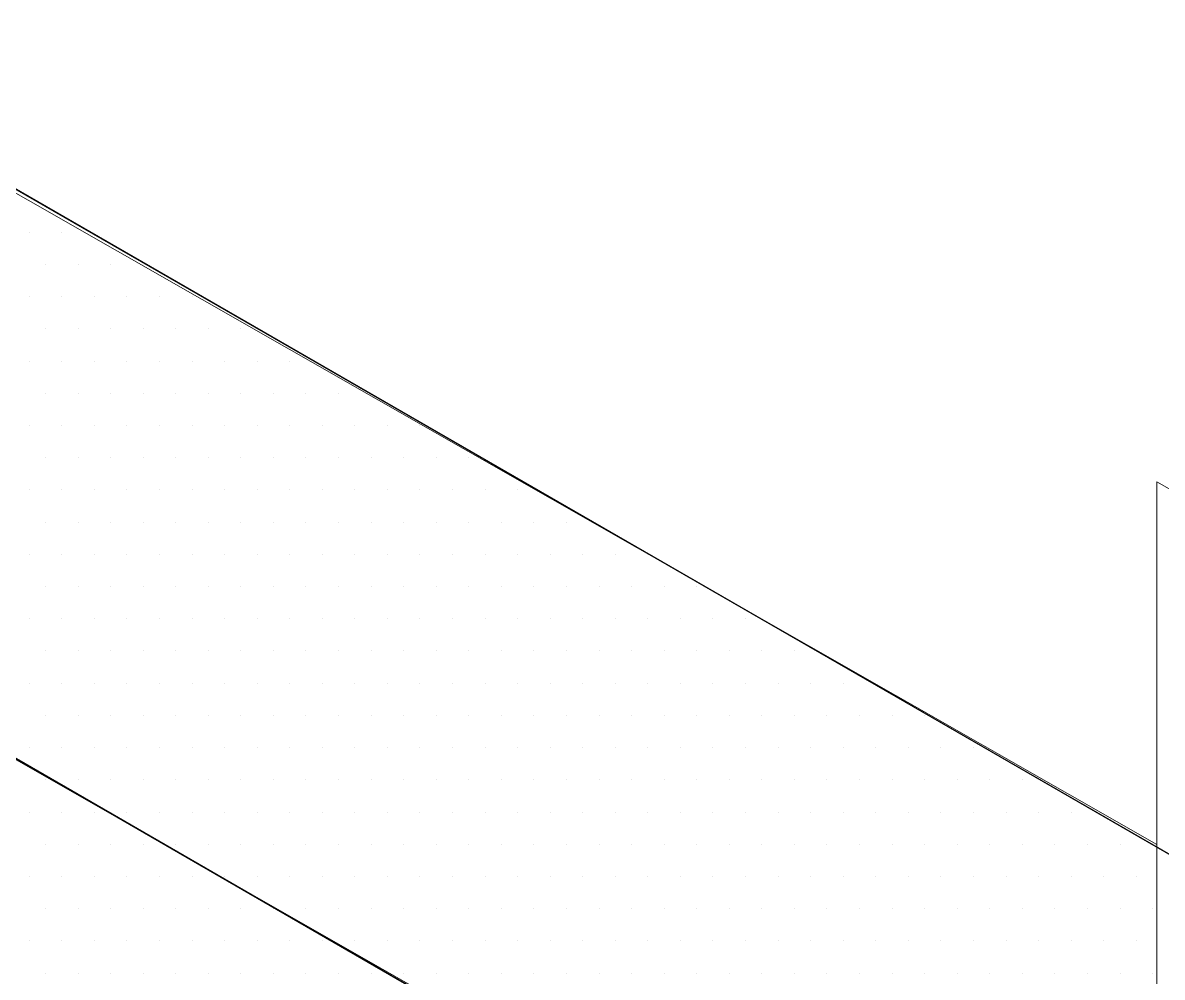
# Model space of a CAD drawing. Header units: inches. Extents: x -17.6 to 82.3, y -15.1 to 23.2.
# Drawn here: x 1.652 to 2.311, y 10.15 to 10.702 of the extents above; entities that cross this region are included whole.
import ezdxf

# ---------------------------------------------------------------- set-up
doc = ezdxf.new("R2010")
doc.units = ezdxf.units.IN
doc.header["$MEASUREMENT"] = 0
for name, color, linetype, lineweight in [('.ATI-HATCH', 7, 'Continuous', 0), ('G-ANNO-TTLB', 7, 'Continuous', 0), ('TYVEK', 7, 'Continuous', 0)]:
    doc.layers.add(name, color=color, linetype=linetype, lineweight=lineweight)

# ---------------------------------------------------------------- blocks, each defined once
blk = doc.blocks.new('Block_359')
at = {"layer": '.ATI-HATCH'}
for points, knots in [([(-0.38694, 11.43875), (-0.38694, 11.43875), (-0.38847, 11.43958), (-0.38847, 11.43958), (-0.38847, 11.43958), (-0.38694, 11.44042), (-0.38694, 11.44042), (-0.38694, 11.44042), (-0.38694, 11.83125), (-0.38694, 11.83125), (-0.38694, 11.83125), (-0.38764, 11.83097), (-0.38764, 11.83097), (-0.38764, 11.83097), (-0.38764, 11.83167), (-0.38764, 11.83167), (-0.38764, 11.83167), (-0.59625, 11.95083), (-0.59625, 11.95083), (-0.59625, 11.95083), (-0.59625, 11.34875), (-0.59625, 11.34875), (-0.59625, 11.34875), (-0.47069, 11.13361), (-0.47069, 11.13361), (-0.47069, 11.13361), (2.17, 9.62333), (2.17, 9.62333), (2.17, 9.62333), (2.54681, 9.83847), (2.54681, 9.83847), (2.54681, 9.83847), (2.54681, 10.29986), (2.54681, 10.29986), (2.54681, 10.29986), (2.30764, 10.43653), (2.30764, 10.43653), (2.30764, 10.43653), (2.30764, 10.22667), (2.30764, 10.22667), (2.30764, 10.22667), (2.30778, 9.89847), (2.30778, 9.89847), (2.30778, 9.89847), (-0.38694, 11.43875), (-0.38694, 11.43875)], [0, 0, 0, 0, 1, 1, 1, 2, 2, 2, 3, 3, 3, 4, 4, 4, 5, 5, 5, 6, 6, 6, 7, 7, 7, 8, 8, 8, 9, 9, 9, 10, 10, 10, 11, 11, 11, 12, 12, 12, 13, 13, 13, 14, 14, 14, 15, 15, 15, 15]), ([(2.30764, 10.22667), (2.30764, 10.22667), (-0.10097, 11.60208), (-0.10097, 11.60208), (-0.10097, 11.60208), (-0.38694, 11.44042), (-0.38694, 11.44042), (-0.38694, 11.44042), (-0.38694, 11.43875), (-0.38694, 11.43875), (-0.38694, 11.43875), (2.30778, 9.89847), (2.30778, 9.89847), (2.30778, 9.89847), (2.30764, 10.22667), (2.30764, 10.22667)], [0, 0, 0, 0, 1, 1, 1, 2, 2, 2, 3, 3, 3, 4, 4, 4, 5, 5, 5, 5])]:
    blk.add_open_spline(points, degree=3, knots=knots, dxfattribs=at)
at = {"layer": '.ATI-HATCH', "color": 8, "lineweight": 0, "true_color": 0x808080}
for points in [[(1.65546, 10.58087), (1.65546, 10.58087), (1.65546, 10.58087), (1.65546, 10.58087)], [(1.6743, 10.58087), (1.6743, 10.58087), (1.6743, 10.58087), (1.6743, 10.58087)], [(1.66488, 10.56223), (1.66488, 10.56223), (1.66488, 10.56223), (1.66488, 10.56223)], [(1.68371, 10.56223), (1.68371, 10.56223), (1.68371, 10.56223), (1.68371, 10.56223)], [(1.70254, 10.56223), (1.70254, 10.56223), (1.70254, 10.56223), (1.70254, 10.56223)], [(1.65546, 10.54359), (1.65546, 10.54359), (1.65546, 10.54359), (1.65546, 10.54359)], [(1.6743, 10.54359), (1.6743, 10.54359), (1.6743, 10.54359), (1.6743, 10.54359)], [(1.69313, 10.54359), (1.69313, 10.54359), (1.69313, 10.54359), (1.69313, 10.54359)], [(1.71196, 10.54359), (1.71196, 10.54359), (1.71196, 10.54359), (1.71196, 10.54359)], [(1.73079, 10.54359), (1.73079, 10.54359), (1.73079, 10.54359), (1.73079, 10.54359)], [(1.74963, 10.54359), (1.74963, 10.54359), (1.74963, 10.54359), (1.74963, 10.54359)], [(1.66488, 10.52496), (1.66488, 10.52496), (1.66488, 10.52496), (1.66488, 10.52496)], [(1.68371, 10.52496), (1.68371, 10.52496), (1.68371, 10.52496), (1.68371, 10.52496)], [(1.70254, 10.52496), (1.70254, 10.52496), (1.70254, 10.52496), (1.70254, 10.52496)], [(1.72138, 10.52496), (1.72138, 10.52496), (1.72138, 10.52496), (1.72138, 10.52496)], [(1.74021, 10.52496), (1.74021, 10.52496), (1.74021, 10.52496), (1.74021, 10.52496)], [(1.75904, 10.52496), (1.75904, 10.52496), (1.75904, 10.52496), (1.75904, 10.52496)], [(1.77788, 10.52496), (1.77788, 10.52496), (1.77788, 10.52496), (1.77788, 10.52496)], [(1.65546, 10.50632), (1.65546, 10.50632), (1.65546, 10.50632), (1.65546, 10.50632)], [(1.6743, 10.50632), (1.6743, 10.50632), (1.6743, 10.50632), (1.6743, 10.50632)], [(1.69313, 10.50632), (1.69313, 10.50632), (1.69313, 10.50632), (1.69313, 10.50632)], [(1.71196, 10.50632), (1.71196, 10.50632), (1.71196, 10.50632), (1.71196, 10.50632)], [(1.73079, 10.50632), (1.73079, 10.50632), (1.73079, 10.50632), (1.73079, 10.50632)], [(1.74963, 10.50632), (1.74963, 10.50632), (1.74963, 10.50632), (1.74963, 10.50632)], [(1.76846, 10.50632), (1.76846, 10.50632), (1.76846, 10.50632), (1.76846, 10.50632)], [(1.78729, 10.50632), (1.78729, 10.50632), (1.78729, 10.50632), (1.78729, 10.50632)], [(1.80613, 10.50632), (1.80613, 10.50632), (1.80613, 10.50632), (1.80613, 10.50632)], [(1.66488, 10.48768), (1.66488, 10.48768), (1.66488, 10.48768), (1.66488, 10.48768)], [(1.68371, 10.48768), (1.68371, 10.48768), (1.68371, 10.48768), (1.68371, 10.48768)], [(1.70254, 10.48768), (1.70254, 10.48768), (1.70254, 10.48768), (1.70254, 10.48768)], [(1.72138, 10.48768), (1.72138, 10.48768), (1.72138, 10.48768), (1.72138, 10.48768)], [(1.74021, 10.48768), (1.74021, 10.48768), (1.74021, 10.48768), (1.74021, 10.48768)], [(1.75904, 10.48768), (1.75904, 10.48768), (1.75904, 10.48768), (1.75904, 10.48768)], [(1.77788, 10.48768), (1.77788, 10.48768), (1.77788, 10.48768), (1.77788, 10.48768)], [(1.79671, 10.48768), (1.79671, 10.48768), (1.79671, 10.48768), (1.79671, 10.48768)], [(1.81554, 10.48768), (1.81554, 10.48768), (1.81554, 10.48768), (1.81554, 10.48768)], [(1.83438, 10.48768), (1.83438, 10.48768), (1.83438, 10.48768), (1.83438, 10.48768)], [(1.65546, 10.46904), (1.65546, 10.46904), (1.65546, 10.46904), (1.65546, 10.46904)], [(1.6743, 10.46904), (1.6743, 10.46904), (1.6743, 10.46904), (1.6743, 10.46904)], [(1.69313, 10.46904), (1.69313, 10.46904), (1.69313, 10.46904), (1.69313, 10.46904)], [(1.71196, 10.46904), (1.71196, 10.46904), (1.71196, 10.46904), (1.71196, 10.46904)], [(1.73079, 10.46904), (1.73079, 10.46904), (1.73079, 10.46904), (1.73079, 10.46904)], [(1.74963, 10.46904), (1.74963, 10.46904), (1.74963, 10.46904), (1.74963, 10.46904)], [(1.76846, 10.46904), (1.76846, 10.46904), (1.76846, 10.46904), (1.76846, 10.46904)], [(1.78729, 10.46904), (1.78729, 10.46904), (1.78729, 10.46904), (1.78729, 10.46904)], [(1.80613, 10.46904), (1.80613, 10.46904), (1.80613, 10.46904), (1.80613, 10.46904)], [(1.82496, 10.46904), (1.82496, 10.46904), (1.82496, 10.46904), (1.82496, 10.46904)], [(1.84379, 10.46904), (1.84379, 10.46904), (1.84379, 10.46904), (1.84379, 10.46904)], [(1.86262, 10.46904), (1.86262, 10.46904), (1.86262, 10.46904), (1.86262, 10.46904)], [(1.88146, 10.46904), (1.88146, 10.46904), (1.88146, 10.46904), (1.88146, 10.46904)], [(1.66488, 10.45041), (1.66488, 10.45041), (1.66488, 10.45041), (1.66488, 10.45041)], [(1.68371, 10.45041), (1.68371, 10.45041), (1.68371, 10.45041), (1.68371, 10.45041)], [(1.70254, 10.45041), (1.70254, 10.45041), (1.70254, 10.45041), (1.70254, 10.45041)], [(1.72138, 10.45041), (1.72138, 10.45041), (1.72138, 10.45041), (1.72138, 10.45041)], [(1.74021, 10.45041), (1.74021, 10.45041), (1.74021, 10.45041), (1.74021, 10.45041)], [(1.75904, 10.45041), (1.75904, 10.45041), (1.75904, 10.45041), (1.75904, 10.45041)], [(1.77788, 10.45041), (1.77788, 10.45041), (1.77788, 10.45041), (1.77788, 10.45041)], [(1.79671, 10.45041), (1.79671, 10.45041), (1.79671, 10.45041), (1.79671, 10.45041)], [(1.81554, 10.45041), (1.81554, 10.45041), (1.81554, 10.45041), (1.81554, 10.45041)], [(1.83438, 10.45041), (1.83438, 10.45041), (1.83438, 10.45041), (1.83438, 10.45041)], [(1.85321, 10.45041), (1.85321, 10.45041), (1.85321, 10.45041), (1.85321, 10.45041)], [(1.87204, 10.45041), (1.87204, 10.45041), (1.87204, 10.45041), (1.87204, 10.45041)], [(1.89087, 10.45041), (1.89087, 10.45041), (1.89087, 10.45041), (1.89087, 10.45041)], [(1.90971, 10.45041), (1.90971, 10.45041), (1.90971, 10.45041), (1.90971, 10.45041)], [(1.65546, 10.43177), (1.65546, 10.43177), (1.65546, 10.43177), (1.65546, 10.43177)], [(1.6743, 10.43177), (1.6743, 10.43177), (1.6743, 10.43177), (1.6743, 10.43177)], [(1.69313, 10.43177), (1.69313, 10.43177), (1.69313, 10.43177), (1.69313, 10.43177)], [(1.71196, 10.43177), (1.71196, 10.43177), (1.71196, 10.43177), (1.71196, 10.43177)], [(1.73079, 10.43177), (1.73079, 10.43177), (1.73079, 10.43177), (1.73079, 10.43177)], [(1.74963, 10.43177), (1.74963, 10.43177), (1.74963, 10.43177), (1.74963, 10.43177)], [(1.76846, 10.43177), (1.76846, 10.43177), (1.76846, 10.43177), (1.76846, 10.43177)], [(1.78729, 10.43177), (1.78729, 10.43177), (1.78729, 10.43177), (1.78729, 10.43177)], [(1.80613, 10.43177), (1.80613, 10.43177), (1.80613, 10.43177), (1.80613, 10.43177)], [(1.82496, 10.43177), (1.82496, 10.43177), (1.82496, 10.43177), (1.82496, 10.43177)], [(1.84379, 10.43177), (1.84379, 10.43177), (1.84379, 10.43177), (1.84379, 10.43177)], [(1.86262, 10.43177), (1.86262, 10.43177), (1.86262, 10.43177), (1.86262, 10.43177)], [(1.88146, 10.43177), (1.88146, 10.43177), (1.88146, 10.43177), (1.88146, 10.43177)], [(1.90029, 10.43177), (1.90029, 10.43177), (1.90029, 10.43177), (1.90029, 10.43177)], [(1.91912, 10.43177), (1.91912, 10.43177), (1.91912, 10.43177), (1.91912, 10.43177)], [(1.93796, 10.43177), (1.93796, 10.43177), (1.93796, 10.43177), (1.93796, 10.43177)], [(1.66488, 10.41313), (1.66488, 10.41313), (1.66488, 10.41313), (1.66488, 10.41313)], [(1.68371, 10.41313), (1.68371, 10.41313), (1.68371, 10.41313), (1.68371, 10.41313)], [(1.70254, 10.41313), (1.70254, 10.41313), (1.70254, 10.41313), (1.70254, 10.41313)], [(1.72138, 10.41313), (1.72138, 10.41313), (1.72138, 10.41313), (1.72138, 10.41313)], [(1.74021, 10.41313), (1.74021, 10.41313), (1.74021, 10.41313), (1.74021, 10.41313)], [(1.75904, 10.41313), (1.75904, 10.41313), (1.75904, 10.41313), (1.75904, 10.41313)], [(1.77788, 10.41313), (1.77788, 10.41313), (1.77788, 10.41313), (1.77788, 10.41313)], [(1.79671, 10.41313), (1.79671, 10.41313), (1.79671, 10.41313), (1.79671, 10.41313)], [(1.81554, 10.41313), (1.81554, 10.41313), (1.81554, 10.41313), (1.81554, 10.41313)], [(1.83438, 10.41313), (1.83438, 10.41313), (1.83438, 10.41313), (1.83438, 10.41313)], [(1.85321, 10.41313), (1.85321, 10.41313), (1.85321, 10.41313), (1.85321, 10.41313)], [(1.87204, 10.41313), (1.87204, 10.41313), (1.87204, 10.41313), (1.87204, 10.41313)], [(1.89087, 10.41313), (1.89087, 10.41313), (1.89087, 10.41313), (1.89087, 10.41313)], [(1.90971, 10.41313), (1.90971, 10.41313), (1.90971, 10.41313), (1.90971, 10.41313)], [(1.92854, 10.41313), (1.92854, 10.41313), (1.92854, 10.41313), (1.92854, 10.41313)], [(1.94737, 10.41313), (1.94737, 10.41313), (1.94737, 10.41313), (1.94737, 10.41313)], [(1.96621, 10.41313), (1.96621, 10.41313), (1.96621, 10.41313), (1.96621, 10.41313)], [(1.65546, 10.39449), (1.65546, 10.39449), (1.65546, 10.39449), (1.65546, 10.39449)], [(1.6743, 10.39449), (1.6743, 10.39449), (1.6743, 10.39449), (1.6743, 10.39449)], [(1.69313, 10.39449), (1.69313, 10.39449), (1.69313, 10.39449), (1.69313, 10.39449)], [(1.71196, 10.39449), (1.71196, 10.39449), (1.71196, 10.39449), (1.71196, 10.39449)], [(1.73079, 10.39449), (1.73079, 10.39449), (1.73079, 10.39449), (1.73079, 10.39449)], [(1.74963, 10.39449), (1.74963, 10.39449), (1.74963, 10.39449), (1.74963, 10.39449)], [(1.76846, 10.39449), (1.76846, 10.39449), (1.76846, 10.39449), (1.76846, 10.39449)], [(1.78729, 10.39449), (1.78729, 10.39449), (1.78729, 10.39449), (1.78729, 10.39449)], [(1.80613, 10.39449), (1.80613, 10.39449), (1.80613, 10.39449), (1.80613, 10.39449)], [(1.82496, 10.39449), (1.82496, 10.39449), (1.82496, 10.39449), (1.82496, 10.39449)], [(1.84379, 10.39449), (1.84379, 10.39449), (1.84379, 10.39449), (1.84379, 10.39449)], [(1.86262, 10.39449), (1.86262, 10.39449), (1.86262, 10.39449), (1.86262, 10.39449)], [(1.88146, 10.39449), (1.88146, 10.39449), (1.88146, 10.39449), (1.88146, 10.39449)], [(1.90029, 10.39449), (1.90029, 10.39449), (1.90029, 10.39449), (1.90029, 10.39449)], [(1.91912, 10.39449), (1.91912, 10.39449), (1.91912, 10.39449), (1.91912, 10.39449)], [(1.93796, 10.39449), (1.93796, 10.39449), (1.93796, 10.39449), (1.93796, 10.39449)], [(1.95679, 10.39449), (1.95679, 10.39449), (1.95679, 10.39449), (1.95679, 10.39449)], [(1.97562, 10.39449), (1.97562, 10.39449), (1.97562, 10.39449), (1.97562, 10.39449)], [(1.99446, 10.39449), (1.99446, 10.39449), (1.99446, 10.39449), (1.99446, 10.39449)], [(2.01329, 10.39449), (2.01329, 10.39449), (2.01329, 10.39449), (2.01329, 10.39449)], [(1.66488, 10.37586), (1.66488, 10.37586), (1.66488, 10.37586), (1.66488, 10.37586)], [(1.68371, 10.37586), (1.68371, 10.37586), (1.68371, 10.37586), (1.68371, 10.37586)], [(1.70254, 10.37586), (1.70254, 10.37586), (1.70254, 10.37586), (1.70254, 10.37586)], [(1.72138, 10.37586), (1.72138, 10.37586), (1.72138, 10.37586), (1.72138, 10.37586)], [(1.74021, 10.37586), (1.74021, 10.37586), (1.74021, 10.37586), (1.74021, 10.37586)], [(1.75904, 10.37586), (1.75904, 10.37586), (1.75904, 10.37586), (1.75904, 10.37586)], [(1.77788, 10.37586), (1.77788, 10.37586), (1.77788, 10.37586), (1.77788, 10.37586)], [(1.79671, 10.37586), (1.79671, 10.37586), (1.79671, 10.37586), (1.79671, 10.37586)], [(1.81554, 10.37586), (1.81554, 10.37586), (1.81554, 10.37586), (1.81554, 10.37586)], [(1.83438, 10.37586), (1.83438, 10.37586), (1.83438, 10.37586), (1.83438, 10.37586)], [(1.85321, 10.37586), (1.85321, 10.37586), (1.85321, 10.37586), (1.85321, 10.37586)], [(1.87204, 10.37586), (1.87204, 10.37586), (1.87204, 10.37586), (1.87204, 10.37586)], [(1.89087, 10.37586), (1.89087, 10.37586), (1.89087, 10.37586), (1.89087, 10.37586)], [(1.90971, 10.37586), (1.90971, 10.37586), (1.90971, 10.37586), (1.90971, 10.37586)], [(1.92854, 10.37586), (1.92854, 10.37586), (1.92854, 10.37586), (1.92854, 10.37586)], [(1.94737, 10.37586), (1.94737, 10.37586), (1.94737, 10.37586), (1.94737, 10.37586)], [(1.96621, 10.37586), (1.96621, 10.37586), (1.96621, 10.37586), (1.96621, 10.37586)], [(1.98504, 10.37586), (1.98504, 10.37586), (1.98504, 10.37586), (1.98504, 10.37586)], [(2.00387, 10.37586), (2.00387, 10.37586), (2.00387, 10.37586), (2.00387, 10.37586)], [(2.0227, 10.37586), (2.0227, 10.37586), (2.0227, 10.37586), (2.0227, 10.37586)], [(2.04154, 10.37586), (2.04154, 10.37586), (2.04154, 10.37586), (2.04154, 10.37586)], [(1.65546, 10.35722), (1.65546, 10.35722), (1.65546, 10.35722), (1.65546, 10.35722)], [(1.6743, 10.35722), (1.6743, 10.35722), (1.6743, 10.35722), (1.6743, 10.35722)], [(1.69313, 10.35722), (1.69313, 10.35722), (1.69313, 10.35722), (1.69313, 10.35722)], [(1.71196, 10.35722), (1.71196, 10.35722), (1.71196, 10.35722), (1.71196, 10.35722)], [(1.73079, 10.35722), (1.73079, 10.35722), (1.73079, 10.35722), (1.73079, 10.35722)], [(1.74963, 10.35722), (1.74963, 10.35722), (1.74963, 10.35722), (1.74963, 10.35722)], [(1.76846, 10.35722), (1.76846, 10.35722), (1.76846, 10.35722), (1.76846, 10.35722)], [(1.78729, 10.35722), (1.78729, 10.35722), (1.78729, 10.35722), (1.78729, 10.35722)], [(1.80613, 10.35722), (1.80613, 10.35722), (1.80613, 10.35722), (1.80613, 10.35722)], [(1.82496, 10.35722), (1.82496, 10.35722), (1.82496, 10.35722), (1.82496, 10.35722)], [(1.84379, 10.35722), (1.84379, 10.35722), (1.84379, 10.35722), (1.84379, 10.35722)], [(1.86262, 10.35722), (1.86262, 10.35722), (1.86262, 10.35722), (1.86262, 10.35722)], [(1.88146, 10.35722), (1.88146, 10.35722), (1.88146, 10.35722), (1.88146, 10.35722)], [(1.90029, 10.35722), (1.90029, 10.35722), (1.90029, 10.35722), (1.90029, 10.35722)], [(1.91912, 10.35722), (1.91912, 10.35722), (1.91912, 10.35722), (1.91912, 10.35722)], [(1.93796, 10.35722), (1.93796, 10.35722), (1.93796, 10.35722), (1.93796, 10.35722)], [(1.95679, 10.35722), (1.95679, 10.35722), (1.95679, 10.35722), (1.95679, 10.35722)], [(1.97562, 10.35722), (1.97562, 10.35722), (1.97562, 10.35722), (1.97562, 10.35722)], [(1.99446, 10.35722), (1.99446, 10.35722), (1.99446, 10.35722), (1.99446, 10.35722)], [(2.01329, 10.35722), (2.01329, 10.35722), (2.01329, 10.35722), (2.01329, 10.35722)], [(2.03212, 10.35722), (2.03212, 10.35722), (2.03212, 10.35722), (2.03212, 10.35722)], [(2.05095, 10.35722), (2.05095, 10.35722), (2.05095, 10.35722), (2.05095, 10.35722)], [(2.06979, 10.35722), (2.06979, 10.35722), (2.06979, 10.35722), (2.06979, 10.35722)], [(1.66488, 10.33858), (1.66488, 10.33858), (1.66488, 10.33858), (1.66488, 10.33858)], [(1.68371, 10.33858), (1.68371, 10.33858), (1.68371, 10.33858), (1.68371, 10.33858)], [(1.70254, 10.33858), (1.70254, 10.33858), (1.70254, 10.33858), (1.70254, 10.33858)], [(1.72138, 10.33858), (1.72138, 10.33858), (1.72138, 10.33858), (1.72138, 10.33858)], [(1.74021, 10.33858), (1.74021, 10.33858), (1.74021, 10.33858), (1.74021, 10.33858)], [(1.75904, 10.33858), (1.75904, 10.33858), (1.75904, 10.33858), (1.75904, 10.33858)], [(1.77788, 10.33858), (1.77788, 10.33858), (1.77788, 10.33858), (1.77788, 10.33858)], [(1.79671, 10.33858), (1.79671, 10.33858), (1.79671, 10.33858), (1.79671, 10.33858)], [(1.81554, 10.33858), (1.81554, 10.33858), (1.81554, 10.33858), (1.81554, 10.33858)], [(1.83438, 10.33858), (1.83438, 10.33858), (1.83438, 10.33858), (1.83438, 10.33858)], [(1.85321, 10.33858), (1.85321, 10.33858), (1.85321, 10.33858), (1.85321, 10.33858)], [(1.87204, 10.33858), (1.87204, 10.33858), (1.87204, 10.33858), (1.87204, 10.33858)], [(1.89087, 10.33858), (1.89087, 10.33858), (1.89087, 10.33858), (1.89087, 10.33858)], [(1.90971, 10.33858), (1.90971, 10.33858), (1.90971, 10.33858), (1.90971, 10.33858)], [(1.92854, 10.33858), (1.92854, 10.33858), (1.92854, 10.33858), (1.92854, 10.33858)], [(1.94737, 10.33858), (1.94737, 10.33858), (1.94737, 10.33858), (1.94737, 10.33858)], [(1.96621, 10.33858), (1.96621, 10.33858), (1.96621, 10.33858), (1.96621, 10.33858)], [(1.98504, 10.33858), (1.98504, 10.33858), (1.98504, 10.33858), (1.98504, 10.33858)], [(2.00387, 10.33858), (2.00387, 10.33858), (2.00387, 10.33858), (2.00387, 10.33858)], [(2.0227, 10.33858), (2.0227, 10.33858), (2.0227, 10.33858), (2.0227, 10.33858)], [(2.04154, 10.33858), (2.04154, 10.33858), (2.04154, 10.33858), (2.04154, 10.33858)], [(2.06037, 10.33858), (2.06037, 10.33858), (2.06037, 10.33858), (2.06037, 10.33858)], [(2.0792, 10.33858), (2.0792, 10.33858), (2.0792, 10.33858), (2.0792, 10.33858)], [(2.09804, 10.33858), (2.09804, 10.33858), (2.09804, 10.33858), (2.09804, 10.33858)], [(1.65546, 10.31994), (1.65546, 10.31994), (1.65546, 10.31994), (1.65546, 10.31994)], [(1.6743, 10.31994), (1.6743, 10.31994), (1.6743, 10.31994), (1.6743, 10.31994)], [(1.69313, 10.31994), (1.69313, 10.31994), (1.69313, 10.31994), (1.69313, 10.31994)], [(1.71196, 10.31994), (1.71196, 10.31994), (1.71196, 10.31994), (1.71196, 10.31994)], [(1.73079, 10.31994), (1.73079, 10.31994), (1.73079, 10.31994), (1.73079, 10.31994)], [(1.74963, 10.31994), (1.74963, 10.31994), (1.74963, 10.31994), (1.74963, 10.31994)], [(1.76846, 10.31994), (1.76846, 10.31994), (1.76846, 10.31994), (1.76846, 10.31994)], [(1.78729, 10.31994), (1.78729, 10.31994), (1.78729, 10.31994), (1.78729, 10.31994)], [(1.80613, 10.31994), (1.80613, 10.31994), (1.80613, 10.31994), (1.80613, 10.31994)], [(1.82496, 10.31994), (1.82496, 10.31994), (1.82496, 10.31994), (1.82496, 10.31994)], [(1.84379, 10.31994), (1.84379, 10.31994), (1.84379, 10.31994), (1.84379, 10.31994)], [(1.86262, 10.31994), (1.86262, 10.31994), (1.86262, 10.31994), (1.86262, 10.31994)], [(1.88146, 10.31994), (1.88146, 10.31994), (1.88146, 10.31994), (1.88146, 10.31994)], [(1.90029, 10.31994), (1.90029, 10.31994), (1.90029, 10.31994), (1.90029, 10.31994)], [(1.91912, 10.31994), (1.91912, 10.31994), (1.91912, 10.31994), (1.91912, 10.31994)], [(1.93796, 10.31994), (1.93796, 10.31994), (1.93796, 10.31994), (1.93796, 10.31994)], [(1.95679, 10.31994), (1.95679, 10.31994), (1.95679, 10.31994), (1.95679, 10.31994)], [(1.97562, 10.31994), (1.97562, 10.31994), (1.97562, 10.31994), (1.97562, 10.31994)], [(1.99446, 10.31994), (1.99446, 10.31994), (1.99446, 10.31994), (1.99446, 10.31994)], [(2.01329, 10.31994), (2.01329, 10.31994), (2.01329, 10.31994), (2.01329, 10.31994)], [(2.03212, 10.31994), (2.03212, 10.31994), (2.03212, 10.31994), (2.03212, 10.31994)], [(2.05095, 10.31994), (2.05095, 10.31994), (2.05095, 10.31994), (2.05095, 10.31994)], [(2.06979, 10.31994), (2.06979, 10.31994), (2.06979, 10.31994), (2.06979, 10.31994)], [(2.08862, 10.31994), (2.08862, 10.31994), (2.08862, 10.31994), (2.08862, 10.31994)], [(2.10745, 10.31994), (2.10745, 10.31994), (2.10745, 10.31994), (2.10745, 10.31994)], [(2.12629, 10.31994), (2.12629, 10.31994), (2.12629, 10.31994), (2.12629, 10.31994)], [(1.66488, 10.3013), (1.66488, 10.3013), (1.66488, 10.3013), (1.66488, 10.3013)], [(1.68371, 10.3013), (1.68371, 10.3013), (1.68371, 10.3013), (1.68371, 10.3013)], [(1.70254, 10.3013), (1.70254, 10.3013), (1.70254, 10.3013), (1.70254, 10.3013)], [(1.72138, 10.3013), (1.72138, 10.3013), (1.72138, 10.3013), (1.72138, 10.3013)], [(1.74021, 10.3013), (1.74021, 10.3013), (1.74021, 10.3013), (1.74021, 10.3013)], [(1.75904, 10.3013), (1.75904, 10.3013), (1.75904, 10.3013), (1.75904, 10.3013)], [(1.77788, 10.3013), (1.77788, 10.3013), (1.77788, 10.3013), (1.77788, 10.3013)], [(1.79671, 10.3013), (1.79671, 10.3013), (1.79671, 10.3013), (1.79671, 10.3013)], [(1.81554, 10.3013), (1.81554, 10.3013), (1.81554, 10.3013), (1.81554, 10.3013)], [(1.83438, 10.3013), (1.83438, 10.3013), (1.83438, 10.3013), (1.83438, 10.3013)], [(1.85321, 10.3013), (1.85321, 10.3013), (1.85321, 10.3013), (1.85321, 10.3013)], [(1.87204, 10.3013), (1.87204, 10.3013), (1.87204, 10.3013), (1.87204, 10.3013)], [(1.89087, 10.3013), (1.89087, 10.3013), (1.89087, 10.3013), (1.89087, 10.3013)], [(1.90971, 10.3013), (1.90971, 10.3013), (1.90971, 10.3013), (1.90971, 10.3013)], [(1.92854, 10.3013), (1.92854, 10.3013), (1.92854, 10.3013), (1.92854, 10.3013)], [(1.94737, 10.3013), (1.94737, 10.3013), (1.94737, 10.3013), (1.94737, 10.3013)], [(1.96621, 10.3013), (1.96621, 10.3013), (1.96621, 10.3013), (1.96621, 10.3013)], [(1.98504, 10.3013), (1.98504, 10.3013), (1.98504, 10.3013), (1.98504, 10.3013)], [(2.00387, 10.3013), (2.00387, 10.3013), (2.00387, 10.3013), (2.00387, 10.3013)], [(2.0227, 10.3013), (2.0227, 10.3013), (2.0227, 10.3013), (2.0227, 10.3013)], [(2.04154, 10.3013), (2.04154, 10.3013), (2.04154, 10.3013), (2.04154, 10.3013)], [(2.06037, 10.3013), (2.06037, 10.3013), (2.06037, 10.3013), (2.06037, 10.3013)], [(2.0792, 10.3013), (2.0792, 10.3013), (2.0792, 10.3013), (2.0792, 10.3013)], [(2.09804, 10.3013), (2.09804, 10.3013), (2.09804, 10.3013), (2.09804, 10.3013)], [(2.11687, 10.3013), (2.11687, 10.3013), (2.11687, 10.3013), (2.11687, 10.3013)], [(2.1357, 10.3013), (2.1357, 10.3013), (2.1357, 10.3013), (2.1357, 10.3013)], [(2.15454, 10.3013), (2.15454, 10.3013), (2.15454, 10.3013), (2.15454, 10.3013)], [(2.17337, 10.3013), (2.17337, 10.3013), (2.17337, 10.3013), (2.17337, 10.3013)], [(1.65546, 10.28267), (1.65546, 10.28267), (1.65546, 10.28267), (1.65546, 10.28267)], [(1.6743, 10.28267), (1.6743, 10.28267), (1.6743, 10.28267), (1.6743, 10.28267)], [(1.69313, 10.28267), (1.69313, 10.28267), (1.69313, 10.28267), (1.69313, 10.28267)], [(1.71196, 10.28267), (1.71196, 10.28267), (1.71196, 10.28267), (1.71196, 10.28267)], [(1.73079, 10.28267), (1.73079, 10.28267), (1.73079, 10.28267), (1.73079, 10.28267)], [(1.74963, 10.28267), (1.74963, 10.28267), (1.74963, 10.28267), (1.74963, 10.28267)], [(1.76846, 10.28267), (1.76846, 10.28267), (1.76846, 10.28267), (1.76846, 10.28267)], [(1.78729, 10.28267), (1.78729, 10.28267), (1.78729, 10.28267), (1.78729, 10.28267)], [(1.80613, 10.28267), (1.80613, 10.28267), (1.80613, 10.28267), (1.80613, 10.28267)], [(1.82496, 10.28267), (1.82496, 10.28267), (1.82496, 10.28267), (1.82496, 10.28267)], [(1.84379, 10.28267), (1.84379, 10.28267), (1.84379, 10.28267), (1.84379, 10.28267)], [(1.86262, 10.28267), (1.86262, 10.28267), (1.86262, 10.28267), (1.86262, 10.28267)], [(1.88146, 10.28267), (1.88146, 10.28267), (1.88146, 10.28267), (1.88146, 10.28267)], [(1.90029, 10.28267), (1.90029, 10.28267), (1.90029, 10.28267), (1.90029, 10.28267)], [(1.91912, 10.28267), (1.91912, 10.28267), (1.91912, 10.28267), (1.91912, 10.28267)], [(1.93796, 10.28267), (1.93796, 10.28267), (1.93796, 10.28267), (1.93796, 10.28267)], [(1.95679, 10.28267), (1.95679, 10.28267), (1.95679, 10.28267), (1.95679, 10.28267)], [(1.97562, 10.28267), (1.97562, 10.28267), (1.97562, 10.28267), (1.97562, 10.28267)], [(1.99446, 10.28267), (1.99446, 10.28267), (1.99446, 10.28267), (1.99446, 10.28267)], [(2.01329, 10.28267), (2.01329, 10.28267), (2.01329, 10.28267), (2.01329, 10.28267)], [(2.03212, 10.28267), (2.03212, 10.28267), (2.03212, 10.28267), (2.03212, 10.28267)], [(2.05095, 10.28267), (2.05095, 10.28267), (2.05095, 10.28267), (2.05095, 10.28267)], [(2.06979, 10.28267), (2.06979, 10.28267), (2.06979, 10.28267), (2.06979, 10.28267)], [(2.08862, 10.28267), (2.08862, 10.28267), (2.08862, 10.28267), (2.08862, 10.28267)], [(2.10745, 10.28267), (2.10745, 10.28267), (2.10745, 10.28267), (2.10745, 10.28267)], [(2.12629, 10.28267), (2.12629, 10.28267), (2.12629, 10.28267), (2.12629, 10.28267)], [(2.14512, 10.28267), (2.14512, 10.28267), (2.14512, 10.28267), (2.14512, 10.28267)], [(2.16395, 10.28267), (2.16395, 10.28267), (2.16395, 10.28267), (2.16395, 10.28267)], [(2.18278, 10.28267), (2.18278, 10.28267), (2.18278, 10.28267), (2.18278, 10.28267)], [(2.20162, 10.28267), (2.20162, 10.28267), (2.20162, 10.28267), (2.20162, 10.28267)], [(1.66488, 10.26403), (1.66488, 10.26403), (1.66488, 10.26403), (1.66488, 10.26403)], [(1.68371, 10.26403), (1.68371, 10.26403), (1.68371, 10.26403), (1.68371, 10.26403)], [(1.70254, 10.26403), (1.70254, 10.26403), (1.70254, 10.26403), (1.70254, 10.26403)], [(1.72138, 10.26403), (1.72138, 10.26403), (1.72138, 10.26403), (1.72138, 10.26403)], [(1.74021, 10.26403), (1.74021, 10.26403), (1.74021, 10.26403), (1.74021, 10.26403)], [(1.75904, 10.26403), (1.75904, 10.26403), (1.75904, 10.26403), (1.75904, 10.26403)], [(1.77788, 10.26403), (1.77788, 10.26403), (1.77788, 10.26403), (1.77788, 10.26403)], [(1.79671, 10.26403), (1.79671, 10.26403), (1.79671, 10.26403), (1.79671, 10.26403)], [(1.81554, 10.26403), (1.81554, 10.26403), (1.81554, 10.26403), (1.81554, 10.26403)], [(1.83438, 10.26403), (1.83438, 10.26403), (1.83438, 10.26403), (1.83438, 10.26403)], [(1.85321, 10.26403), (1.85321, 10.26403), (1.85321, 10.26403), (1.85321, 10.26403)], [(1.87204, 10.26403), (1.87204, 10.26403), (1.87204, 10.26403), (1.87204, 10.26403)], [(1.89087, 10.26403), (1.89087, 10.26403), (1.89087, 10.26403), (1.89087, 10.26403)], [(1.90971, 10.26403), (1.90971, 10.26403), (1.90971, 10.26403), (1.90971, 10.26403)], [(1.92854, 10.26403), (1.92854, 10.26403), (1.92854, 10.26403), (1.92854, 10.26403)], [(1.94737, 10.26403), (1.94737, 10.26403), (1.94737, 10.26403), (1.94737, 10.26403)], [(1.96621, 10.26403), (1.96621, 10.26403), (1.96621, 10.26403), (1.96621, 10.26403)], [(1.98504, 10.26403), (1.98504, 10.26403), (1.98504, 10.26403), (1.98504, 10.26403)], [(2.00387, 10.26403), (2.00387, 10.26403), (2.00387, 10.26403), (2.00387, 10.26403)], [(2.0227, 10.26403), (2.0227, 10.26403), (2.0227, 10.26403), (2.0227, 10.26403)], [(2.04154, 10.26403), (2.04154, 10.26403), (2.04154, 10.26403), (2.04154, 10.26403)], [(2.06037, 10.26403), (2.06037, 10.26403), (2.06037, 10.26403), (2.06037, 10.26403)], [(2.0792, 10.26403), (2.0792, 10.26403), (2.0792, 10.26403), (2.0792, 10.26403)], [(2.09804, 10.26403), (2.09804, 10.26403), (2.09804, 10.26403), (2.09804, 10.26403)], [(2.11687, 10.26403), (2.11687, 10.26403), (2.11687, 10.26403), (2.11687, 10.26403)], [(2.1357, 10.26403), (2.1357, 10.26403), (2.1357, 10.26403), (2.1357, 10.26403)], [(2.15454, 10.26403), (2.15454, 10.26403), (2.15454, 10.26403), (2.15454, 10.26403)], [(2.17337, 10.26403), (2.17337, 10.26403), (2.17337, 10.26403), (2.17337, 10.26403)], [(2.1922, 10.26403), (2.1922, 10.26403), (2.1922, 10.26403), (2.1922, 10.26403)], [(2.21103, 10.26403), (2.21103, 10.26403), (2.21103, 10.26403), (2.21103, 10.26403)], [(2.22987, 10.26403), (2.22987, 10.26403), (2.22987, 10.26403), (2.22987, 10.26403)], [(1.65546, 10.24539), (1.65546, 10.24539), (1.65546, 10.24539), (1.65546, 10.24539)], [(1.6743, 10.24539), (1.6743, 10.24539), (1.6743, 10.24539), (1.6743, 10.24539)], [(1.69313, 10.24539), (1.69313, 10.24539), (1.69313, 10.24539), (1.69313, 10.24539)], [(1.71196, 10.24539), (1.71196, 10.24539), (1.71196, 10.24539), (1.71196, 10.24539)], [(1.73079, 10.24539), (1.73079, 10.24539), (1.73079, 10.24539), (1.73079, 10.24539)], [(1.74963, 10.24539), (1.74963, 10.24539), (1.74963, 10.24539), (1.74963, 10.24539)], [(1.76846, 10.24539), (1.76846, 10.24539), (1.76846, 10.24539), (1.76846, 10.24539)], [(1.78729, 10.24539), (1.78729, 10.24539), (1.78729, 10.24539), (1.78729, 10.24539)], [(1.80613, 10.24539), (1.80613, 10.24539), (1.80613, 10.24539), (1.80613, 10.24539)], [(1.82496, 10.24539), (1.82496, 10.24539), (1.82496, 10.24539), (1.82496, 10.24539)], [(1.84379, 10.24539), (1.84379, 10.24539), (1.84379, 10.24539), (1.84379, 10.24539)], [(1.86262, 10.24539), (1.86262, 10.24539), (1.86262, 10.24539), (1.86262, 10.24539)], [(1.88146, 10.24539), (1.88146, 10.24539), (1.88146, 10.24539), (1.88146, 10.24539)], [(1.90029, 10.24539), (1.90029, 10.24539), (1.90029, 10.24539), (1.90029, 10.24539)], [(1.91912, 10.24539), (1.91912, 10.24539), (1.91912, 10.24539), (1.91912, 10.24539)], [(1.93796, 10.24539), (1.93796, 10.24539), (1.93796, 10.24539), (1.93796, 10.24539)], [(1.95679, 10.24539), (1.95679, 10.24539), (1.95679, 10.24539), (1.95679, 10.24539)], [(1.97562, 10.24539), (1.97562, 10.24539), (1.97562, 10.24539), (1.97562, 10.24539)], [(1.99446, 10.24539), (1.99446, 10.24539), (1.99446, 10.24539), (1.99446, 10.24539)], [(2.01329, 10.24539), (2.01329, 10.24539), (2.01329, 10.24539), (2.01329, 10.24539)], [(2.03212, 10.24539), (2.03212, 10.24539), (2.03212, 10.24539), (2.03212, 10.24539)], [(2.05095, 10.24539), (2.05095, 10.24539), (2.05095, 10.24539), (2.05095, 10.24539)], [(2.06979, 10.24539), (2.06979, 10.24539), (2.06979, 10.24539), (2.06979, 10.24539)], [(2.08862, 10.24539), (2.08862, 10.24539), (2.08862, 10.24539), (2.08862, 10.24539)], [(2.10745, 10.24539), (2.10745, 10.24539), (2.10745, 10.24539), (2.10745, 10.24539)], [(2.12629, 10.24539), (2.12629, 10.24539), (2.12629, 10.24539), (2.12629, 10.24539)], [(2.14512, 10.24539), (2.14512, 10.24539), (2.14512, 10.24539), (2.14512, 10.24539)], [(2.16395, 10.24539), (2.16395, 10.24539), (2.16395, 10.24539), (2.16395, 10.24539)], [(2.18278, 10.24539), (2.18278, 10.24539), (2.18278, 10.24539), (2.18278, 10.24539)], [(2.20162, 10.24539), (2.20162, 10.24539), (2.20162, 10.24539), (2.20162, 10.24539)], [(2.22045, 10.24539), (2.22045, 10.24539), (2.22045, 10.24539), (2.22045, 10.24539)], [(2.23928, 10.24539), (2.23928, 10.24539), (2.23928, 10.24539), (2.23928, 10.24539)], [(2.25812, 10.24539), (2.25812, 10.24539), (2.25812, 10.24539), (2.25812, 10.24539)], [(1.66488, 10.22675), (1.66488, 10.22675), (1.66488, 10.22675), (1.66488, 10.22675)], [(1.68371, 10.22675), (1.68371, 10.22675), (1.68371, 10.22675), (1.68371, 10.22675)], [(1.70254, 10.22675), (1.70254, 10.22675), (1.70254, 10.22675), (1.70254, 10.22675)], [(1.72138, 10.22675), (1.72138, 10.22675), (1.72138, 10.22675), (1.72138, 10.22675)], [(1.74021, 10.22675), (1.74021, 10.22675), (1.74021, 10.22675), (1.74021, 10.22675)], [(1.75904, 10.22675), (1.75904, 10.22675), (1.75904, 10.22675), (1.75904, 10.22675)], [(1.77788, 10.22675), (1.77788, 10.22675), (1.77788, 10.22675), (1.77788, 10.22675)], [(1.79671, 10.22675), (1.79671, 10.22675), (1.79671, 10.22675), (1.79671, 10.22675)], [(1.81554, 10.22675), (1.81554, 10.22675), (1.81554, 10.22675), (1.81554, 10.22675)], [(1.83438, 10.22675), (1.83438, 10.22675), (1.83438, 10.22675), (1.83438, 10.22675)], [(1.85321, 10.22675), (1.85321, 10.22675), (1.85321, 10.22675), (1.85321, 10.22675)], [(1.87204, 10.22675), (1.87204, 10.22675), (1.87204, 10.22675), (1.87204, 10.22675)], [(1.89087, 10.22675), (1.89087, 10.22675), (1.89087, 10.22675), (1.89087, 10.22675)], [(1.90971, 10.22675), (1.90971, 10.22675), (1.90971, 10.22675), (1.90971, 10.22675)], [(1.92854, 10.22675), (1.92854, 10.22675), (1.92854, 10.22675), (1.92854, 10.22675)], [(1.94737, 10.22675), (1.94737, 10.22675), (1.94737, 10.22675), (1.94737, 10.22675)], [(1.96621, 10.22675), (1.96621, 10.22675), (1.96621, 10.22675), (1.96621, 10.22675)], [(1.98504, 10.22675), (1.98504, 10.22675), (1.98504, 10.22675), (1.98504, 10.22675)], [(2.00387, 10.22675), (2.00387, 10.22675), (2.00387, 10.22675), (2.00387, 10.22675)], [(2.0227, 10.22675), (2.0227, 10.22675), (2.0227, 10.22675), (2.0227, 10.22675)], [(2.04154, 10.22675), (2.04154, 10.22675), (2.04154, 10.22675), (2.04154, 10.22675)], [(2.06037, 10.22675), (2.06037, 10.22675), (2.06037, 10.22675), (2.06037, 10.22675)], [(2.0792, 10.22675), (2.0792, 10.22675), (2.0792, 10.22675), (2.0792, 10.22675)], [(2.09804, 10.22675), (2.09804, 10.22675), (2.09804, 10.22675), (2.09804, 10.22675)], [(2.11687, 10.22675), (2.11687, 10.22675), (2.11687, 10.22675), (2.11687, 10.22675)], [(2.1357, 10.22675), (2.1357, 10.22675), (2.1357, 10.22675), (2.1357, 10.22675)], [(2.15454, 10.22675), (2.15454, 10.22675), (2.15454, 10.22675), (2.15454, 10.22675)], [(2.17337, 10.22675), (2.17337, 10.22675), (2.17337, 10.22675), (2.17337, 10.22675)], [(2.1922, 10.22675), (2.1922, 10.22675), (2.1922, 10.22675), (2.1922, 10.22675)], [(2.21103, 10.22675), (2.21103, 10.22675), (2.21103, 10.22675), (2.21103, 10.22675)], [(2.22987, 10.22675), (2.22987, 10.22675), (2.22987, 10.22675), (2.22987, 10.22675)], [(2.2487, 10.22675), (2.2487, 10.22675), (2.2487, 10.22675), (2.2487, 10.22675)], [(2.26753, 10.22675), (2.26753, 10.22675), (2.26753, 10.22675), (2.26753, 10.22675)], [(2.28637, 10.22675), (2.28637, 10.22675), (2.28637, 10.22675), (2.28637, 10.22675)], [(2.3052, 10.22675), (2.3052, 10.22675), (2.3052, 10.22675), (2.3052, 10.22675)], [(1.65546, 10.20812), (1.65546, 10.20812), (1.65546, 10.20812), (1.65546, 10.20812)], [(1.6743, 10.20812), (1.6743, 10.20812), (1.6743, 10.20812), (1.6743, 10.20812)], [(1.69313, 10.20812), (1.69313, 10.20812), (1.69313, 10.20812), (1.69313, 10.20812)], [(1.71196, 10.20812), (1.71196, 10.20812), (1.71196, 10.20812), (1.71196, 10.20812)], [(1.73079, 10.20812), (1.73079, 10.20812), (1.73079, 10.20812), (1.73079, 10.20812)], [(1.74963, 10.20812), (1.74963, 10.20812), (1.74963, 10.20812), (1.74963, 10.20812)], [(1.76846, 10.20812), (1.76846, 10.20812), (1.76846, 10.20812), (1.76846, 10.20812)], [(1.78729, 10.20812), (1.78729, 10.20812), (1.78729, 10.20812), (1.78729, 10.20812)], [(1.80613, 10.20812), (1.80613, 10.20812), (1.80613, 10.20812), (1.80613, 10.20812)], [(1.82496, 10.20812), (1.82496, 10.20812), (1.82496, 10.20812), (1.82496, 10.20812)], [(1.84379, 10.20812), (1.84379, 10.20812), (1.84379, 10.20812), (1.84379, 10.20812)], [(1.86262, 10.20812), (1.86262, 10.20812), (1.86262, 10.20812), (1.86262, 10.20812)], [(1.88146, 10.20812), (1.88146, 10.20812), (1.88146, 10.20812), (1.88146, 10.20812)], [(1.90029, 10.20812), (1.90029, 10.20812), (1.90029, 10.20812), (1.90029, 10.20812)], [(1.91912, 10.20812), (1.91912, 10.20812), (1.91912, 10.20812), (1.91912, 10.20812)], [(1.93796, 10.20812), (1.93796, 10.20812), (1.93796, 10.20812), (1.93796, 10.20812)], [(1.95679, 10.20812), (1.95679, 10.20812), (1.95679, 10.20812), (1.95679, 10.20812)], [(1.97562, 10.20812), (1.97562, 10.20812), (1.97562, 10.20812), (1.97562, 10.20812)], [(1.99446, 10.20812), (1.99446, 10.20812), (1.99446, 10.20812), (1.99446, 10.20812)], [(2.01329, 10.20812), (2.01329, 10.20812), (2.01329, 10.20812), (2.01329, 10.20812)], [(2.03212, 10.20812), (2.03212, 10.20812), (2.03212, 10.20812), (2.03212, 10.20812)], [(2.05095, 10.20812), (2.05095, 10.20812), (2.05095, 10.20812), (2.05095, 10.20812)], [(2.06979, 10.20812), (2.06979, 10.20812), (2.06979, 10.20812), (2.06979, 10.20812)], [(2.08862, 10.20812), (2.08862, 10.20812), (2.08862, 10.20812), (2.08862, 10.20812)], [(2.10745, 10.20812), (2.10745, 10.20812), (2.10745, 10.20812), (2.10745, 10.20812)], [(2.12629, 10.20812), (2.12629, 10.20812), (2.12629, 10.20812), (2.12629, 10.20812)], [(2.14512, 10.20812), (2.14512, 10.20812), (2.14512, 10.20812), (2.14512, 10.20812)], [(2.16395, 10.20812), (2.16395, 10.20812), (2.16395, 10.20812), (2.16395, 10.20812)], [(2.18278, 10.20812), (2.18278, 10.20812), (2.18278, 10.20812), (2.18278, 10.20812)], [(2.20162, 10.20812), (2.20162, 10.20812), (2.20162, 10.20812), (2.20162, 10.20812)], [(2.22045, 10.20812), (2.22045, 10.20812), (2.22045, 10.20812), (2.22045, 10.20812)], [(2.23928, 10.20812), (2.23928, 10.20812), (2.23928, 10.20812), (2.23928, 10.20812)], [(2.25812, 10.20812), (2.25812, 10.20812), (2.25812, 10.20812), (2.25812, 10.20812)], [(2.27695, 10.20812), (2.27695, 10.20812), (2.27695, 10.20812), (2.27695, 10.20812)], [(2.29578, 10.20812), (2.29578, 10.20812), (2.29578, 10.20812), (2.29578, 10.20812)], [(1.66488, 10.18948), (1.66488, 10.18948), (1.66488, 10.18948), (1.66488, 10.18948)], [(1.68371, 10.18948), (1.68371, 10.18948), (1.68371, 10.18948), (1.68371, 10.18948)], [(1.70254, 10.18948), (1.70254, 10.18948), (1.70254, 10.18948), (1.70254, 10.18948)], [(1.72138, 10.18948), (1.72138, 10.18948), (1.72138, 10.18948), (1.72138, 10.18948)], [(1.74021, 10.18948), (1.74021, 10.18948), (1.74021, 10.18948), (1.74021, 10.18948)], [(1.75904, 10.18948), (1.75904, 10.18948), (1.75904, 10.18948), (1.75904, 10.18948)], [(1.77788, 10.18948), (1.77788, 10.18948), (1.77788, 10.18948), (1.77788, 10.18948)], [(1.79671, 10.18948), (1.79671, 10.18948), (1.79671, 10.18948), (1.79671, 10.18948)], [(1.81554, 10.18948), (1.81554, 10.18948), (1.81554, 10.18948), (1.81554, 10.18948)], [(1.83438, 10.18948), (1.83438, 10.18948), (1.83438, 10.18948), (1.83438, 10.18948)], [(1.85321, 10.18948), (1.85321, 10.18948), (1.85321, 10.18948), (1.85321, 10.18948)], [(1.87204, 10.18948), (1.87204, 10.18948), (1.87204, 10.18948), (1.87204, 10.18948)], [(1.89087, 10.18948), (1.89087, 10.18948), (1.89087, 10.18948), (1.89087, 10.18948)], [(1.90971, 10.18948), (1.90971, 10.18948), (1.90971, 10.18948), (1.90971, 10.18948)], [(1.92854, 10.18948), (1.92854, 10.18948), (1.92854, 10.18948), (1.92854, 10.18948)], [(1.94737, 10.18948), (1.94737, 10.18948), (1.94737, 10.18948), (1.94737, 10.18948)], [(1.96621, 10.18948), (1.96621, 10.18948), (1.96621, 10.18948), (1.96621, 10.18948)], [(1.98504, 10.18948), (1.98504, 10.18948), (1.98504, 10.18948), (1.98504, 10.18948)], [(2.00387, 10.18948), (2.00387, 10.18948), (2.00387, 10.18948), (2.00387, 10.18948)], [(2.0227, 10.18948), (2.0227, 10.18948), (2.0227, 10.18948), (2.0227, 10.18948)], [(2.04154, 10.18948), (2.04154, 10.18948), (2.04154, 10.18948), (2.04154, 10.18948)], [(2.06037, 10.18948), (2.06037, 10.18948), (2.06037, 10.18948), (2.06037, 10.18948)], [(2.0792, 10.18948), (2.0792, 10.18948), (2.0792, 10.18948), (2.0792, 10.18948)], [(2.09804, 10.18948), (2.09804, 10.18948), (2.09804, 10.18948), (2.09804, 10.18948)], [(2.11687, 10.18948), (2.11687, 10.18948), (2.11687, 10.18948), (2.11687, 10.18948)], [(2.1357, 10.18948), (2.1357, 10.18948), (2.1357, 10.18948), (2.1357, 10.18948)], [(2.15454, 10.18948), (2.15454, 10.18948), (2.15454, 10.18948), (2.15454, 10.18948)], [(2.17337, 10.18948), (2.17337, 10.18948), (2.17337, 10.18948), (2.17337, 10.18948)], [(2.1922, 10.18948), (2.1922, 10.18948), (2.1922, 10.18948), (2.1922, 10.18948)], [(2.21103, 10.18948), (2.21103, 10.18948), (2.21103, 10.18948), (2.21103, 10.18948)], [(2.22987, 10.18948), (2.22987, 10.18948), (2.22987, 10.18948), (2.22987, 10.18948)], [(2.2487, 10.18948), (2.2487, 10.18948), (2.2487, 10.18948), (2.2487, 10.18948)], [(2.26753, 10.18948), (2.26753, 10.18948), (2.26753, 10.18948), (2.26753, 10.18948)], [(2.28637, 10.18948), (2.28637, 10.18948), (2.28637, 10.18948), (2.28637, 10.18948)], [(2.3052, 10.18948), (2.3052, 10.18948), (2.3052, 10.18948), (2.3052, 10.18948)], [(1.65546, 10.17084), (1.65546, 10.17084), (1.65546, 10.17084), (1.65546, 10.17084)], [(1.6743, 10.17084), (1.6743, 10.17084), (1.6743, 10.17084), (1.6743, 10.17084)], [(1.69313, 10.17084), (1.69313, 10.17084), (1.69313, 10.17084), (1.69313, 10.17084)], [(1.71196, 10.17084), (1.71196, 10.17084), (1.71196, 10.17084), (1.71196, 10.17084)], [(1.73079, 10.17084), (1.73079, 10.17084), (1.73079, 10.17084), (1.73079, 10.17084)], [(1.74963, 10.17084), (1.74963, 10.17084), (1.74963, 10.17084), (1.74963, 10.17084)], [(1.76846, 10.17084), (1.76846, 10.17084), (1.76846, 10.17084), (1.76846, 10.17084)], [(1.78729, 10.17084), (1.78729, 10.17084), (1.78729, 10.17084), (1.78729, 10.17084)], [(1.80613, 10.17084), (1.80613, 10.17084), (1.80613, 10.17084), (1.80613, 10.17084)], [(1.82496, 10.17084), (1.82496, 10.17084), (1.82496, 10.17084), (1.82496, 10.17084)], [(1.84379, 10.17084), (1.84379, 10.17084), (1.84379, 10.17084), (1.84379, 10.17084)], [(1.86262, 10.17084), (1.86262, 10.17084), (1.86262, 10.17084), (1.86262, 10.17084)], [(1.88146, 10.17084), (1.88146, 10.17084), (1.88146, 10.17084), (1.88146, 10.17084)], [(1.90029, 10.17084), (1.90029, 10.17084), (1.90029, 10.17084), (1.90029, 10.17084)], [(1.91912, 10.17084), (1.91912, 10.17084), (1.91912, 10.17084), (1.91912, 10.17084)], [(1.93796, 10.17084), (1.93796, 10.17084), (1.93796, 10.17084), (1.93796, 10.17084)], [(1.95679, 10.17084), (1.95679, 10.17084), (1.95679, 10.17084), (1.95679, 10.17084)], [(1.97562, 10.17084), (1.97562, 10.17084), (1.97562, 10.17084), (1.97562, 10.17084)], [(1.99446, 10.17084), (1.99446, 10.17084), (1.99446, 10.17084), (1.99446, 10.17084)], [(2.01329, 10.17084), (2.01329, 10.17084), (2.01329, 10.17084), (2.01329, 10.17084)], [(2.03212, 10.17084), (2.03212, 10.17084), (2.03212, 10.17084), (2.03212, 10.17084)], [(2.05095, 10.17084), (2.05095, 10.17084), (2.05095, 10.17084), (2.05095, 10.17084)], [(2.06979, 10.17084), (2.06979, 10.17084), (2.06979, 10.17084), (2.06979, 10.17084)], [(2.08862, 10.17084), (2.08862, 10.17084), (2.08862, 10.17084), (2.08862, 10.17084)], [(2.10745, 10.17084), (2.10745, 10.17084), (2.10745, 10.17084), (2.10745, 10.17084)], [(2.12629, 10.17084), (2.12629, 10.17084), (2.12629, 10.17084), (2.12629, 10.17084)], [(2.14512, 10.17084), (2.14512, 10.17084), (2.14512, 10.17084), (2.14512, 10.17084)], [(2.16395, 10.17084), (2.16395, 10.17084), (2.16395, 10.17084), (2.16395, 10.17084)], [(2.18278, 10.17084), (2.18278, 10.17084), (2.18278, 10.17084), (2.18278, 10.17084)], [(2.20162, 10.17084), (2.20162, 10.17084), (2.20162, 10.17084), (2.20162, 10.17084)], [(2.22045, 10.17084), (2.22045, 10.17084), (2.22045, 10.17084), (2.22045, 10.17084)], [(2.23928, 10.17084), (2.23928, 10.17084), (2.23928, 10.17084), (2.23928, 10.17084)], [(2.25812, 10.17084), (2.25812, 10.17084), (2.25812, 10.17084), (2.25812, 10.17084)], [(2.27695, 10.17084), (2.27695, 10.17084), (2.27695, 10.17084), (2.27695, 10.17084)], [(2.29578, 10.17084), (2.29578, 10.17084), (2.29578, 10.17084), (2.29578, 10.17084)], [(1.66488, 10.1522), (1.66488, 10.1522), (1.66488, 10.1522), (1.66488, 10.1522)], [(1.68371, 10.1522), (1.68371, 10.1522), (1.68371, 10.1522), (1.68371, 10.1522)], [(1.70254, 10.1522), (1.70254, 10.1522), (1.70254, 10.1522), (1.70254, 10.1522)], [(1.72138, 10.1522), (1.72138, 10.1522), (1.72138, 10.1522), (1.72138, 10.1522)], [(1.74021, 10.1522), (1.74021, 10.1522), (1.74021, 10.1522), (1.74021, 10.1522)], [(1.75904, 10.1522), (1.75904, 10.1522), (1.75904, 10.1522), (1.75904, 10.1522)], [(1.77788, 10.1522), (1.77788, 10.1522), (1.77788, 10.1522), (1.77788, 10.1522)], [(1.79671, 10.1522), (1.79671, 10.1522), (1.79671, 10.1522), (1.79671, 10.1522)], [(1.81554, 10.1522), (1.81554, 10.1522), (1.81554, 10.1522), (1.81554, 10.1522)], [(1.83438, 10.1522), (1.83438, 10.1522), (1.83438, 10.1522), (1.83438, 10.1522)], [(1.85321, 10.1522), (1.85321, 10.1522), (1.85321, 10.1522), (1.85321, 10.1522)], [(1.87204, 10.1522), (1.87204, 10.1522), (1.87204, 10.1522), (1.87204, 10.1522)], [(1.89087, 10.1522), (1.89087, 10.1522), (1.89087, 10.1522), (1.89087, 10.1522)], [(1.90971, 10.1522), (1.90971, 10.1522), (1.90971, 10.1522), (1.90971, 10.1522)], [(1.92854, 10.1522), (1.92854, 10.1522), (1.92854, 10.1522), (1.92854, 10.1522)], [(1.94737, 10.1522), (1.94737, 10.1522), (1.94737, 10.1522), (1.94737, 10.1522)], [(1.96621, 10.1522), (1.96621, 10.1522), (1.96621, 10.1522), (1.96621, 10.1522)], [(1.98504, 10.1522), (1.98504, 10.1522), (1.98504, 10.1522), (1.98504, 10.1522)], [(2.00387, 10.1522), (2.00387, 10.1522), (2.00387, 10.1522), (2.00387, 10.1522)], [(2.0227, 10.1522), (2.0227, 10.1522), (2.0227, 10.1522), (2.0227, 10.1522)], [(2.04154, 10.1522), (2.04154, 10.1522), (2.04154, 10.1522), (2.04154, 10.1522)], [(2.06037, 10.1522), (2.06037, 10.1522), (2.06037, 10.1522), (2.06037, 10.1522)], [(2.0792, 10.1522), (2.0792, 10.1522), (2.0792, 10.1522), (2.0792, 10.1522)], [(2.09804, 10.1522), (2.09804, 10.1522), (2.09804, 10.1522), (2.09804, 10.1522)], [(2.11687, 10.1522), (2.11687, 10.1522), (2.11687, 10.1522), (2.11687, 10.1522)], [(2.1357, 10.1522), (2.1357, 10.1522), (2.1357, 10.1522), (2.1357, 10.1522)], [(2.15454, 10.1522), (2.15454, 10.1522), (2.15454, 10.1522), (2.15454, 10.1522)], [(2.17337, 10.1522), (2.17337, 10.1522), (2.17337, 10.1522), (2.17337, 10.1522)], [(2.1922, 10.1522), (2.1922, 10.1522), (2.1922, 10.1522), (2.1922, 10.1522)], [(2.21103, 10.1522), (2.21103, 10.1522), (2.21103, 10.1522), (2.21103, 10.1522)], [(2.22987, 10.1522), (2.22987, 10.1522), (2.22987, 10.1522), (2.22987, 10.1522)], [(2.2487, 10.1522), (2.2487, 10.1522), (2.2487, 10.1522), (2.2487, 10.1522)], [(2.26753, 10.1522), (2.26753, 10.1522), (2.26753, 10.1522), (2.26753, 10.1522)], [(2.28637, 10.1522), (2.28637, 10.1522), (2.28637, 10.1522), (2.28637, 10.1522)], [(2.3052, 10.1522), (2.3052, 10.1522), (2.3052, 10.1522), (2.3052, 10.1522)]]:
    blk.add_open_spline(points, degree=3, dxfattribs=at)

msp = doc.modelspace()

# ---------------------------------------------------------------- hatches: boundary and pattern name
at = {"layer": 'G-ANNO-TTLB', "true_color": 0xff00ff, "transparency": 33554687}
h = msp.add_hatch(color=6, dxfattribs=at)
edge = h.paths.add_edge_path()
edge.add_spline(control_points=[(24.62525, -11.0625), (24.62525, -11.0625), (-16.0625, -11.0625), (-16.0625, -11.0625), (-16.0625, -11.0625), (-16.0625, 23.0625), (-16.0625, 23.0625), (-16.0625, 23.0625), (24.62525, 23.0625), (24.62525, 23.0625), (24.62525, 23.0625), (24.62525, -11.0625), (24.62525, -11.0625)], knot_values=[0, 0, 0, 0, 1, 1, 1, 2, 2, 2, 3, 3, 3, 4, 4, 4, 4], degree=3, periodic=0)
edge = h.paths.add_edge_path()
edge.add_spline(control_points=[(-15.9375, 22.9375), (-15.9375, 22.9375), (-15.9375, -10.9375), (-15.9375, -10.9375), (-15.9375, -10.9375), (24.50025, -10.9375), (24.50025, -10.9375), (24.50025, -10.9375), (24.50025, 22.9375), (24.50025, 22.9375), (24.50025, 22.9375), (-15.9375, 22.9375), (-15.9375, 22.9375)], knot_values=[0, 0, 0, 0, 1, 1, 1, 2, 2, 2, 3, 3, 3, 4, 4, 4, 4], degree=3, periodic=0)
edge.add_line((-15.9375, 22.9375), (-15.9375, 22.9375))

# ---------------------------------------------------------------- linework, layer by layer
at = {"layer": 'G-ANNO-TTLB'}
for points in [[(24.62525, -11.0625), (24.62525, -11.0625), (-16.0625, -11.0625), (-16.0625, -11.0625), (-16.0625, -11.0625), (-16.0625, 23.0625), (-16.0625, 23.0625), (-16.0625, 23.0625), (24.62525, 23.0625), (24.62525, 23.0625), (24.62525, 23.0625), (24.62525, -11.0625), (24.62525, -11.0625)], [(-15.9375, 22.9375), (-15.9375, 22.9375), (-15.9375, -10.9375), (-15.9375, -10.9375), (-15.9375, -10.9375), (24.50025, -10.9375), (24.50025, -10.9375), (24.50025, -10.9375), (24.50025, 22.9375), (24.50025, 22.9375), (24.50025, 22.9375), (-15.9375, 22.9375), (-15.9375, 22.9375)]]:
    msp.add_open_spline(points, degree=3, knots=[0, 0, 0, 0, 1, 1, 1, 2, 2, 2, 3, 3, 3, 4, 4, 4, 4], dxfattribs=at)
at = {"layer": 'TYVEK', "color": 4, "lineweight": 25, "true_color": 0x00ffff}
for p, q in [((-0.3608, 11.43721), (2.32269, 9.88647)), ((2.32218, 10.21678), (1.51584, 10.68165))]:
    msp.add_line(p, q, dxfattribs=at)
at = {"layer": 'TYVEK', "color": 18, "lineweight": 25, "true_color": 0x000000}
msp.add_line((-0.36016, 11.4359), (2.32269, 9.88647), dxfattribs=at)
at = {"layer": 'TYVEK', "color": 33, "lineweight": 25, "true_color": 0xcc9966}
msp.add_lwpolyline([(-0.30866, 11.46701), (-0.07537, 11.60034), (2.32218, 10.21678)], dxfattribs=at)

# ---------------------------------------------------------------- block references
at = {"layer": '.ATI-HATCH'}
msp.add_blockref('Block_359', (0, 0), dxfattribs=at)

doc.saveas('drawing.dxf')
